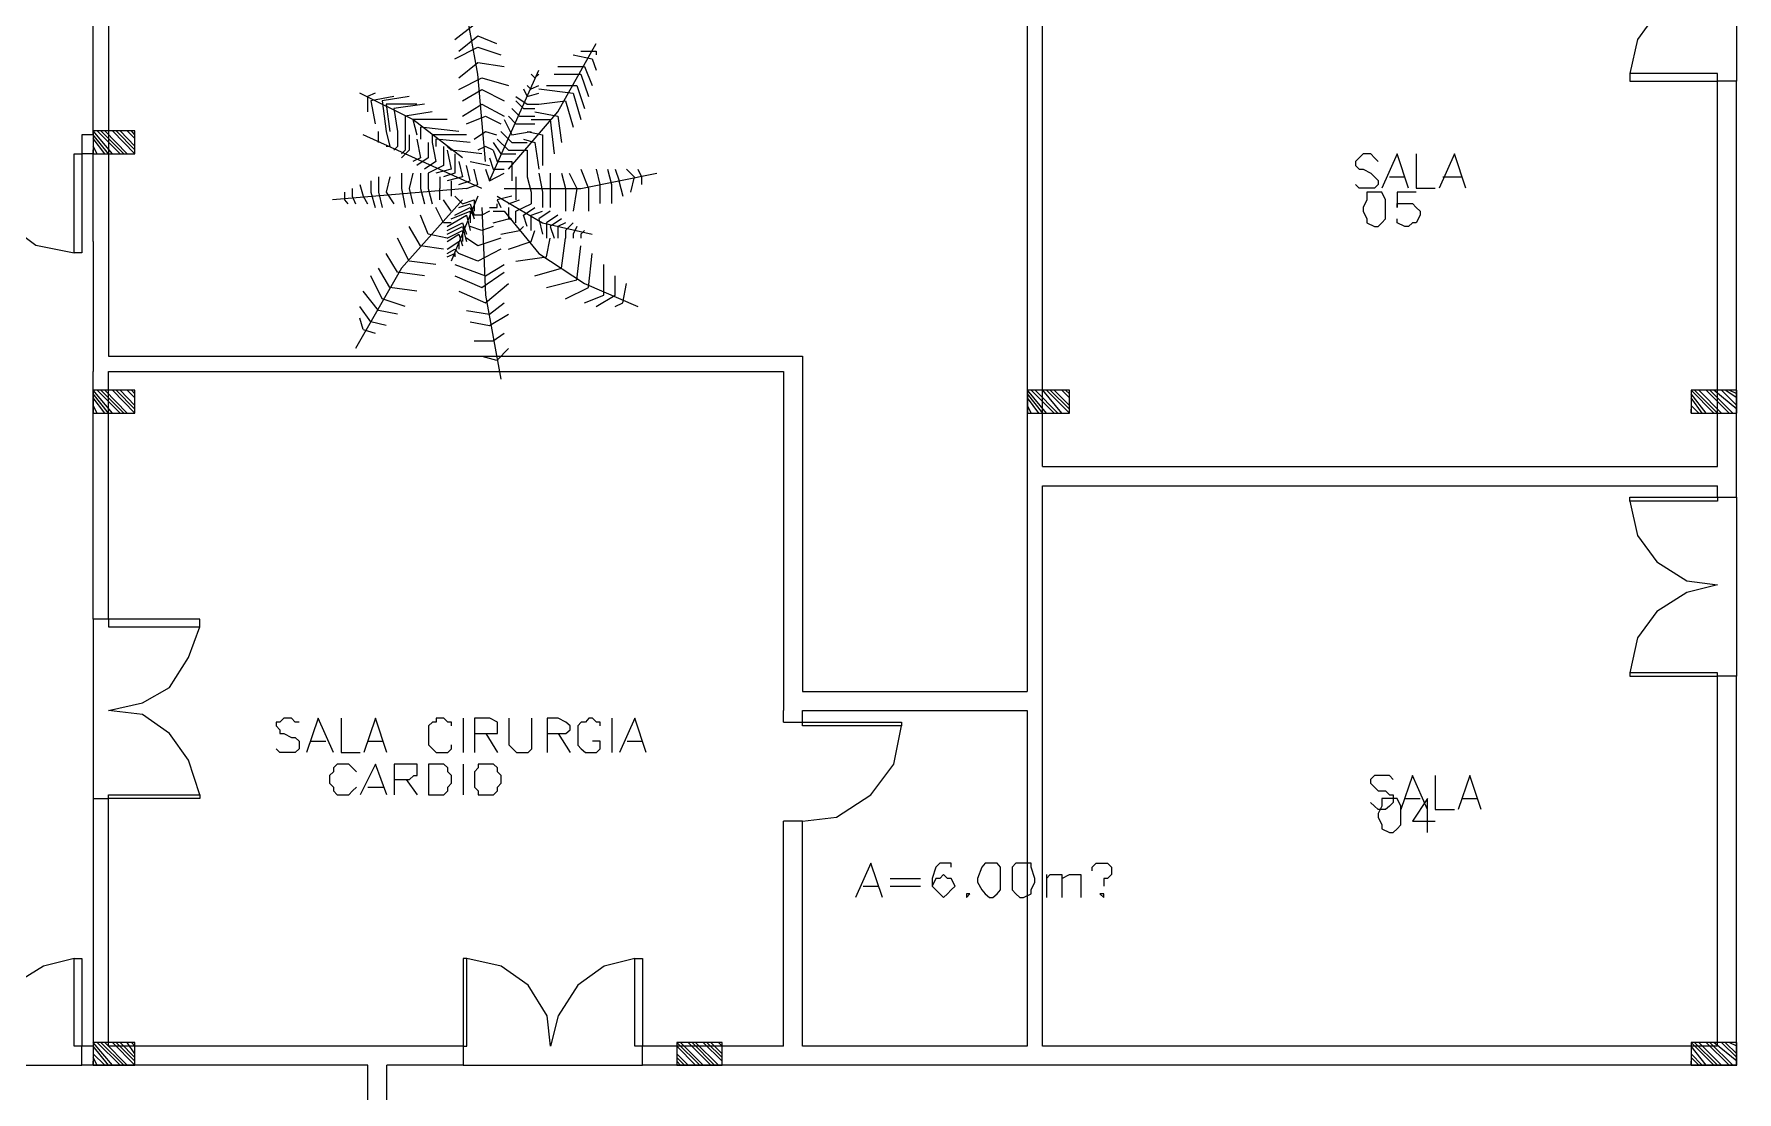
# Model space of a CAD drawing. Header units: millimetres. Extents: x -369 to -70, y -1414 to -1185.
# Drawn here: x -255.47 to -240.36, y -1296.59 to -1287.2 of the extents above; entities that cross this region are included whole.
import ezdxf

# ---------------------------------------------------------------- set-up
doc = ezdxf.new("R2010")
doc.units = ezdxf.units.MM
doc.header["$MEASUREMENT"] = 0
for name, color, linetype in [('10', 10, 'Continuous'), ('12', 12, 'Continuous'), ('2', 2, 'Continuous'), ('50', 50, 'Continuous'), ('64', 64, 'Continuous'), ('8', 8, 'Continuous')]:
    doc.layers.add(name, color=color, linetype=linetype)

msp = doc.modelspace()

# ---------------------------------------------------------------- linework, layer by layer
at = {"layer": '10'}
for points in [[(-246.656, -1293.033), (-246.656, -1270.33)], [(-254.812, -1285.217), (-254.812, -1290.056)], [(-254.948, -1288.094), (-254.948, -1285.928)], [(-246.524, -1291.035), (-246.524, -1285.896)], [(-240.533, -1291.035), (-240.533, -1287.618)], [(-240.365, -1287.618), (-240.533, -1287.618)], [(-240.365, -1291.307), (-240.365, -1287.618)], [(-255.048, -1288.094), (-255.048, -1288.262)], [(-254.948, -1288.094), (-255.048, -1288.094)], [(-254.948, -1289.041), (-254.948, -1288.262), (-254.948, -1288.262), (-255.048, -1288.262)], [(-254.948, -1289.041), (-254.948, -1290.192)], [(-254.812, -1290.056), (-248.654, -1290.056)], [(-248.654, -1290.056), (-248.654, -1293.033)], [(-254.948, -1292.39), (-254.948, -1290.192)], [(-254.812, -1290.192), (-248.822, -1290.192)], [(-254.812, -1292.39), (-254.812, -1290.192)], [(-248.822, -1290.192), (-248.822, -1293.201)], [(-246.524, -1291.035), (-240.533, -1291.035)], [(-246.524, -1291.207), (-240.533, -1291.207)], [(-246.524, -1296.179), (-246.524, -1291.207)], [(-240.533, -1291.307), (-240.533, -1291.207)], [(-240.533, -1291.307), (-240.365, -1291.307)], [(-254.812, -1292.39), (-254.948, -1292.39)], [(-240.533, -1296.179), (-240.533, -1292.898)], [(-240.365, -1292.898), (-240.533, -1292.898)], [(-240.365, -1296.35), (-240.365, -1292.898)], [(-248.654, -1293.033), (-246.66, -1293.033)], [(-248.822, -1293.305), (-248.822, -1293.201)], [(-248.654, -1293.305), (-248.654, -1293.201)], [(-248.654, -1293.201), (-246.66, -1293.201)], [(-246.66, -1293.201), (-246.66, -1296.179), (-246.66, -1296.179), (-248.654, -1296.179), (-248.654, -1296.179), (-248.654, -1294.184)], [(-248.822, -1293.305), (-248.654, -1293.305)], [(-254.948, -1293.981), (-254.948, -1296.179), (-254.948, -1296.179), (-255.048, -1296.179)], [(-254.948, -1293.981), (-254.812, -1293.981)], [(-254.812, -1296.179), (-254.812, -1293.981)], [(-248.654, -1294.184), (-248.822, -1294.184)], [(-248.822, -1296.179), (-248.822, -1294.184)], [(-255.048, -1296.35), (-255.048, -1296.179)], [(-251.663, -1296.179), (-254.812, -1296.179)], [(-251.663, -1296.179), (-251.663, -1296.35)], [(-248.822, -1296.179), (-250.077, -1296.179)], [(-250.073, -1296.35), (-250.073, -1296.179)], [(-240.533, -1296.179), (-246.524, -1296.179)], [(-252.51, -1296.35), (-255.048, -1296.35)], [(-252.51, -1297.062), (-252.51, -1296.35)], [(-252.342, -1297.062), (-252.342, -1296.35)], [(-251.663, -1296.35), (-252.342, -1296.35)], [(-246.656, -1296.35), (-250.077, -1296.35)], [(-240.365, -1296.35), (-246.66, -1296.35)]]:
    msp.add_lwpolyline(points, dxfattribs=at)
at = {"layer": '12'}
for points in [[(-254.776, -1288.262), (-254.948, -1288.058)], [(-254.576, -1288.262), (-254.576, -1288.058), (-254.948, -1288.058), (-254.948, -1288.262), (-254.576, -1288.262)], [(-254.812, -1288.262), (-254.948, -1288.094)], [(-254.844, -1288.262), (-254.948, -1288.126)], [(-254.708, -1288.262), (-254.912, -1288.058)], [(-254.676, -1288.262), (-254.88, -1288.058)], [(-254.644, -1288.262), (-254.844, -1288.058)], [(-254.576, -1288.262), (-254.776, -1288.058)], [(-254.576, -1288.226), (-254.744, -1288.058)], [(-254.576, -1288.194), (-254.708, -1288.058)], [(-254.576, -1288.126), (-254.644, -1288.058)], [(-254.576, -1288.094), (-254.608, -1288.058)], [(-254.912, -1288.262), (-254.948, -1288.194)], [(-254.948, -1288.262), (-254.948, -1288.226)], [(-254.776, -1290.564), (-254.948, -1290.36)], [(-254.576, -1290.564), (-254.576, -1290.36), (-254.948, -1290.36), (-254.948, -1290.564), (-254.576, -1290.564)], [(-254.812, -1290.564), (-254.948, -1290.392)], [(-254.708, -1290.564), (-254.912, -1290.36)], [(-254.676, -1290.564), (-254.88, -1290.36)], [(-254.644, -1290.564), (-254.844, -1290.36)], [(-254.576, -1290.564), (-254.776, -1290.36)], [(-254.576, -1290.528), (-254.744, -1290.36)], [(-254.576, -1290.496), (-254.708, -1290.36)], [(-254.576, -1290.428), (-254.644, -1290.36)], [(-254.576, -1290.392), (-254.608, -1290.36)], [(-246.488, -1290.564), (-246.656, -1290.36)], [(-246.284, -1290.564), (-246.284, -1290.36), (-246.656, -1290.36), (-246.656, -1290.564), (-246.284, -1290.564)], [(-246.52, -1290.564), (-246.656, -1290.392)], [(-246.42, -1290.564), (-246.624, -1290.36)], [(-246.388, -1290.564), (-246.588, -1290.36)], [(-246.352, -1290.564), (-246.52, -1290.36)], [(-246.284, -1290.564), (-246.488, -1290.36)], [(-246.284, -1290.528), (-246.456, -1290.36)], [(-246.284, -1290.496), (-246.42, -1290.36)], [(-246.284, -1290.428), (-246.352, -1290.36)], [(-246.284, -1290.392), (-246.32, -1290.36)], [(-240.565, -1290.564), (-240.769, -1290.36)], [(-240.361, -1290.564), (-240.361, -1290.36), (-240.769, -1290.36), (-240.769, -1290.564), (-240.361, -1290.564)], [(-240.633, -1290.564), (-240.769, -1290.392)], [(-240.533, -1290.564), (-240.737, -1290.36)], [(-240.497, -1290.564), (-240.701, -1290.36)], [(-240.429, -1290.564), (-240.633, -1290.36)], [(-240.397, -1290.564), (-240.601, -1290.36)], [(-240.361, -1290.528), (-240.565, -1290.36)], [(-240.361, -1290.496), (-240.497, -1290.36)], [(-240.361, -1290.428), (-240.465, -1290.36)], [(-240.361, -1290.392), (-240.429, -1290.36)], [(-254.844, -1290.564), (-254.948, -1290.428)], [(-254.912, -1290.564), (-254.948, -1290.496)], [(-254.948, -1290.564), (-254.948, -1290.528)], [(-246.556, -1290.564), (-246.656, -1290.428)], [(-246.624, -1290.564), (-246.656, -1290.496)], [(-246.656, -1290.564), (-246.656, -1290.528)], [(-240.669, -1290.564), (-240.769, -1290.428)], [(-240.701, -1290.564), (-240.769, -1290.496)], [(-240.769, -1290.564), (-240.769, -1290.528)], [(-254.776, -1296.35), (-254.948, -1296.147)], [(-254.576, -1296.35), (-254.576, -1296.147), (-254.948, -1296.147), (-254.948, -1296.35), (-254.576, -1296.35)], [(-254.708, -1296.35), (-254.912, -1296.147)], [(-254.676, -1296.35), (-254.88, -1296.147)], [(-254.644, -1296.35), (-254.844, -1296.147)], [(-254.576, -1296.35), (-254.776, -1296.147)], [(-254.576, -1296.314), (-254.744, -1296.147)], [(-254.576, -1296.282), (-254.708, -1296.147)], [(-254.576, -1296.247), (-254.644, -1296.147)], [(-254.576, -1296.179), (-254.608, -1296.147)], [(-249.565, -1296.35), (-249.769, -1296.147)], [(-249.365, -1296.35), (-249.365, -1296.147), (-249.769, -1296.147), (-249.769, -1296.35), (-249.365, -1296.35)], [(-249.533, -1296.35), (-249.737, -1296.147)], [(-249.465, -1296.35), (-249.669, -1296.147)], [(-249.433, -1296.35), (-249.633, -1296.147)], [(-249.397, -1296.35), (-249.601, -1296.147)], [(-249.365, -1296.314), (-249.533, -1296.147)], [(-249.365, -1296.282), (-249.501, -1296.147)], [(-249.365, -1296.247), (-249.465, -1296.147)], [(-249.365, -1296.179), (-249.397, -1296.147)], [(-240.565, -1296.35), (-240.769, -1296.147)], [(-240.361, -1296.35), (-240.361, -1296.147), (-240.769, -1296.147), (-240.769, -1296.35), (-240.361, -1296.35)], [(-240.533, -1296.35), (-240.737, -1296.147)], [(-240.497, -1296.35), (-240.701, -1296.147)], [(-240.429, -1296.35), (-240.633, -1296.147)], [(-240.397, -1296.35), (-240.601, -1296.147)], [(-240.361, -1296.314), (-240.565, -1296.147)], [(-240.361, -1296.282), (-240.497, -1296.147)], [(-240.361, -1296.247), (-240.465, -1296.147)], [(-240.361, -1296.179), (-240.429, -1296.147)], [(-254.812, -1296.35), (-254.948, -1296.179)], [(-254.844, -1296.35), (-254.948, -1296.247)], [(-254.912, -1296.35), (-254.948, -1296.282)], [(-249.601, -1296.35), (-249.769, -1296.179)], [(-249.669, -1296.35), (-249.769, -1296.247)], [(-249.701, -1296.35), (-249.769, -1296.282)], [(-240.633, -1296.35), (-240.769, -1296.179)], [(-240.669, -1296.35), (-240.769, -1296.247)], [(-240.701, -1296.35), (-240.769, -1296.282)], [(-254.948, -1296.35), (-254.948, -1296.314)], [(-249.737, -1296.35), (-249.769, -1296.314)], [(-240.769, -1296.35), (-240.769, -1296.314)]]:
    msp.add_lwpolyline(points, dxfattribs=at)
at = {"layer": '2'}
for points in [[(-240.365, -1285.996), (-240.365, -1287.618)], [(-240.533, -1286.807), (-240.805, -1286.875), (-241.073, -1287.011), (-241.245, -1287.247), (-241.313, -1287.55)], [(-255.963, -1288.262), (-255.895, -1288.565), (-255.727, -1288.869), (-255.456, -1289.073), (-255.116, -1289.141)], [(-240.365, -1291.307), (-240.365, -1292.898)], [(-241.313, -1291.343), (-241.245, -1291.647), (-241.073, -1291.882), (-240.805, -1292.05), (-240.533, -1292.086)], [(-240.533, -1292.086), (-240.805, -1292.154), (-241.073, -1292.322), (-241.245, -1292.558), (-241.313, -1292.866)], [(-254.948, -1292.39), (-254.948, -1293.981)], [(-254.812, -1293.201), (-254.509, -1293.133), (-254.269, -1292.997), (-254.101, -1292.73), (-254.001, -1292.458)], [(-254.001, -1293.949), (-254.101, -1293.641), (-254.269, -1293.405), (-254.509, -1293.237), (-254.812, -1293.201)], [(-248.654, -1294.184), (-248.35, -1294.148), (-248.046, -1293.949), (-247.843, -1293.677), (-247.775, -1293.337)], [(-255.116, -1295.403), (-255.388, -1295.471), (-255.659, -1295.639), (-255.791, -1295.911), (-255.859, -1296.179)], [(-250.888, -1296.179), (-250.92, -1295.911), (-251.088, -1295.639), (-251.327, -1295.471), (-251.631, -1295.403)], [(-250.14, -1295.403), (-250.412, -1295.471), (-250.648, -1295.639), (-250.82, -1295.911), (-250.888, -1296.179)], [(-256.675, -1296.35), (-255.048, -1296.35)], [(-251.663, -1296.35), (-250.073, -1296.35)]]:
    msp.add_lwpolyline(points, dxfattribs=at)
at = {"layer": '50'}
for points in [[(-243.546, -1288.33), (-243.578, -1288.298), (-243.61, -1288.262), (-243.678, -1288.262), (-243.714, -1288.298), (-243.746, -1288.33), (-243.746, -1288.366), (-243.714, -1288.398), (-243.678, -1288.398), (-243.61, -1288.434), (-243.578, -1288.466), (-243.546, -1288.498), (-243.546, -1288.534), (-243.578, -1288.565), (-243.61, -1288.565), (-243.678, -1288.565), (-243.714, -1288.565), (-243.746, -1288.534)], [(-243.275, -1288.565), (-243.375, -1288.262), (-243.375, -1288.262), (-243.511, -1288.565)], [(-243.207, -1288.262), (-243.207, -1288.565), (-243.039, -1288.565)], [(-242.767, -1288.565), (-242.867, -1288.262), (-242.867, -1288.262), (-243.003, -1288.565)], [(-243.578, -1288.601), (-243.646, -1288.601), (-243.646, -1288.669), (-243.678, -1288.737), (-243.678, -1288.769), (-243.646, -1288.837), (-243.646, -1288.873), (-243.578, -1288.905), (-243.546, -1288.905), (-243.511, -1288.873), (-243.479, -1288.837), (-243.479, -1288.769), (-243.479, -1288.737), (-243.479, -1288.669), (-243.511, -1288.601), (-243.546, -1288.601), (-243.578, -1288.601)], [(-243.443, -1288.466), (-243.307, -1288.466)], [(-243.207, -1288.601), (-243.375, -1288.601), (-243.375, -1288.737), (-243.375, -1288.701), (-243.307, -1288.701), (-243.275, -1288.701), (-243.239, -1288.701), (-243.207, -1288.737), (-243.171, -1288.769), (-243.171, -1288.805), (-243.207, -1288.873), (-243.239, -1288.873), (-243.275, -1288.905), (-243.307, -1288.905), (-243.375, -1288.873), (-243.375, -1288.837)], [(-242.971, -1288.466), (-242.799, -1288.466)], [(-253.118, -1293.305), (-253.154, -1293.305), (-253.186, -1293.269), (-253.254, -1293.269), (-253.29, -1293.305), (-253.322, -1293.305), (-253.322, -1293.337), (-253.29, -1293.373), (-253.29, -1293.405), (-253.254, -1293.405), (-253.186, -1293.441), (-253.154, -1293.441), (-253.118, -1293.473), (-253.118, -1293.505), (-253.118, -1293.541), (-253.154, -1293.573), (-253.186, -1293.573), (-253.254, -1293.573), (-253.29, -1293.573), (-253.322, -1293.541)], [(-252.814, -1293.573), (-252.95, -1293.269), (-252.95, -1293.269), (-253.054, -1293.573)], [(-252.746, -1293.269), (-252.746, -1293.573), (-252.578, -1293.573)], [(-252.342, -1293.573), (-252.442, -1293.269), (-252.442, -1293.269), (-252.546, -1293.573)], [(-251.767, -1293.337), (-251.767, -1293.305), (-251.799, -1293.305), (-251.835, -1293.269), (-251.903, -1293.269), (-251.903, -1293.305), (-251.935, -1293.305), (-251.971, -1293.337), (-251.971, -1293.405), (-251.971, -1293.473), (-251.971, -1293.505), (-251.935, -1293.541), (-251.903, -1293.573), (-251.835, -1293.573), (-251.799, -1293.573), (-251.767, -1293.541), (-251.767, -1293.505)], [(-251.663, -1293.269), (-251.663, -1293.573)], [(-251.563, -1293.405), (-251.427, -1293.405), (-251.359, -1293.405), (-251.359, -1293.373), (-251.359, -1293.337), (-251.359, -1293.305), (-251.427, -1293.269), (-251.563, -1293.269), (-251.563, -1293.269), (-251.563, -1293.573)], [(-251.259, -1293.269), (-251.259, -1293.505), (-251.224, -1293.541), (-251.192, -1293.573), (-251.156, -1293.573), (-251.124, -1293.573), (-251.088, -1293.573), (-251.056, -1293.541), (-251.056, -1293.505), (-251.056, -1293.269)], [(-250.92, -1293.405), (-250.82, -1293.405), (-250.752, -1293.405), (-250.716, -1293.373), (-250.716, -1293.337), (-250.752, -1293.305), (-250.82, -1293.269), (-250.92, -1293.269), (-250.92, -1293.269), (-250.92, -1293.573)], [(-250.448, -1293.337), (-250.448, -1293.305), (-250.48, -1293.305), (-250.516, -1293.269), (-250.548, -1293.269), (-250.58, -1293.305), (-250.616, -1293.305), (-250.648, -1293.337), (-250.648, -1293.405), (-250.648, -1293.473), (-250.648, -1293.509), (-250.616, -1293.541), (-250.58, -1293.573), (-250.548, -1293.573), (-250.516, -1293.573), (-250.48, -1293.573), (-250.448, -1293.541), (-250.448, -1293.509), (-250.448, -1293.473), (-250.448, -1293.473), (-250.516, -1293.473)], [(-250.344, -1293.269), (-250.344, -1293.573)], [(-250.041, -1293.573), (-250.14, -1293.269), (-250.14, -1293.269), (-250.276, -1293.573)], [(-251.463, -1293.405), (-251.359, -1293.573)], [(-250.82, -1293.405), (-250.716, -1293.573)], [(-253.018, -1293.473), (-252.882, -1293.473)], [(-252.51, -1293.473), (-252.374, -1293.473)], [(-250.208, -1293.473), (-250.073, -1293.473)], [(-252.61, -1293.745), (-252.646, -1293.709), (-252.678, -1293.677), (-252.714, -1293.677), (-252.746, -1293.677), (-252.782, -1293.677), (-252.814, -1293.709), (-252.814, -1293.745), (-252.85, -1293.777), (-252.85, -1293.845), (-252.814, -1293.881), (-252.814, -1293.913), (-252.782, -1293.949), (-252.746, -1293.949), (-252.714, -1293.949), (-252.678, -1293.949), (-252.646, -1293.913), (-252.61, -1293.881)], [(-252.342, -1293.949), (-252.442, -1293.677), (-252.442, -1293.677), (-252.578, -1293.949)], [(-252.275, -1293.813), (-252.139, -1293.813), (-252.103, -1293.777), (-252.071, -1293.777), (-252.071, -1293.745), (-252.071, -1293.709), (-252.071, -1293.677), (-252.103, -1293.677), (-252.139, -1293.677), (-252.275, -1293.677), (-252.275, -1293.677), (-252.275, -1293.949)], [(-251.971, -1293.677), (-251.971, -1293.949), (-251.971, -1293.949), (-251.867, -1293.949), (-251.835, -1293.949), (-251.799, -1293.913), (-251.799, -1293.881), (-251.767, -1293.845), (-251.767, -1293.777), (-251.799, -1293.745), (-251.799, -1293.709), (-251.835, -1293.677), (-251.867, -1293.677), (-251.971, -1293.677)], [(-251.663, -1293.677), (-251.663, -1293.949)], [(-251.495, -1293.677), (-251.531, -1293.677), (-251.531, -1293.709), (-251.563, -1293.745), (-251.563, -1293.777), (-251.563, -1293.845), (-251.563, -1293.881), (-251.531, -1293.913), (-251.531, -1293.949), (-251.495, -1293.949), (-251.427, -1293.949), (-251.395, -1293.949), (-251.359, -1293.913), (-251.359, -1293.881), (-251.327, -1293.845), (-251.327, -1293.777), (-251.359, -1293.745), (-251.359, -1293.709), (-251.395, -1293.677), (-251.427, -1293.677), (-251.495, -1293.677)], [(-252.51, -1293.881), (-252.374, -1293.881)], [(-252.171, -1293.813), (-252.071, -1293.949)], [(-243.411, -1293.813), (-243.443, -1293.777), (-243.479, -1293.777), (-243.546, -1293.777), (-243.578, -1293.777), (-243.614, -1293.813), (-243.614, -1293.845), (-243.578, -1293.881), (-243.546, -1293.913), (-243.479, -1293.913), (-243.443, -1293.949), (-243.411, -1293.949), (-243.411, -1293.981), (-243.411, -1294.017), (-243.443, -1294.049), (-243.479, -1294.08), (-243.546, -1294.08), (-243.578, -1294.049), (-243.614, -1294.017)], [(-243.107, -1294.08), (-243.239, -1293.777), (-243.239, -1293.777), (-243.343, -1294.08)], [(-243.039, -1293.777), (-243.039, -1294.08), (-242.867, -1294.08)], [(-242.631, -1294.08), (-242.731, -1293.777), (-242.731, -1293.777), (-242.835, -1294.08)], [(-243.443, -1293.981), (-243.511, -1293.981), (-243.511, -1294.049), (-243.546, -1294.116), (-243.546, -1294.148), (-243.511, -1294.216), (-243.511, -1294.252), (-243.443, -1294.284), (-243.411, -1294.284), (-243.375, -1294.252), (-243.343, -1294.216), (-243.343, -1294.148), (-243.343, -1294.116), (-243.343, -1294.049), (-243.375, -1293.981), (-243.411, -1293.981), (-243.443, -1293.981)], [(-243.307, -1293.981), (-243.171, -1293.981)], [(-243.107, -1294.284), (-243.107, -1293.981), (-243.107, -1293.981), (-243.239, -1294.184), (-243.039, -1294.184)], [(-242.799, -1293.981), (-242.663, -1293.981)], [(-247.942, -1294.86), (-248.046, -1294.556), (-248.046, -1294.556), (-248.182, -1294.86)], [(-247.335, -1294.592), (-247.335, -1294.556), (-247.367, -1294.556), (-247.403, -1294.556), (-247.435, -1294.556), (-247.471, -1294.592), (-247.503, -1294.692), (-247.503, -1294.76), (-247.471, -1294.792), (-247.435, -1294.828), (-247.403, -1294.86), (-247.367, -1294.828), (-247.335, -1294.792), (-247.299, -1294.76), (-247.335, -1294.692), (-247.367, -1294.692), (-247.403, -1294.656), (-247.435, -1294.692), (-247.471, -1294.692), (-247.503, -1294.76)], [(-246.995, -1294.556), (-247.031, -1294.556), (-247.063, -1294.592), (-247.099, -1294.692), (-247.099, -1294.724), (-247.063, -1294.792), (-247.031, -1294.828), (-246.995, -1294.86), (-246.963, -1294.86), (-246.927, -1294.828), (-246.895, -1294.792), (-246.895, -1294.724), (-246.895, -1294.692), (-246.895, -1294.592), (-246.927, -1294.556), (-246.963, -1294.556), (-246.995, -1294.556)], [(-246.724, -1294.556), (-246.76, -1294.556), (-246.792, -1294.592), (-246.792, -1294.692), (-246.792, -1294.724), (-246.792, -1294.792), (-246.76, -1294.828), (-246.724, -1294.86), (-246.692, -1294.86), (-246.624, -1294.828), (-246.624, -1294.792), (-246.592, -1294.724), (-246.592, -1294.692), (-246.624, -1294.592), (-246.624, -1294.556), (-246.692, -1294.556), (-246.724, -1294.556)], [(-246.084, -1294.624), (-246.084, -1294.592), (-246.048, -1294.556), (-246.016, -1294.556), (-245.98, -1294.556), (-245.948, -1294.556), (-245.912, -1294.592), (-245.912, -1294.624), (-245.912, -1294.656), (-245.948, -1294.692), (-245.98, -1294.692), (-245.98, -1294.76)], [(-248.114, -1294.76), (-247.978, -1294.76)], [(-247.875, -1294.692), (-247.607, -1294.692)], [(-247.875, -1294.76), (-247.607, -1294.76)], [(-246.488, -1294.656), (-246.488, -1294.86)], [(-246.488, -1294.692), (-246.456, -1294.656), (-246.42, -1294.656), (-246.388, -1294.656), (-246.352, -1294.656), (-246.352, -1294.692), (-246.352, -1294.86)], [(-246.352, -1294.692), (-246.284, -1294.656), (-246.252, -1294.656), (-246.216, -1294.656), (-246.184, -1294.656), (-246.184, -1294.692), (-246.184, -1294.86)], [(-247.199, -1294.828), (-247.199, -1294.828), (-247.199, -1294.86), (-247.167, -1294.828), (-247.199, -1294.828)], [(-245.98, -1294.828), (-246.016, -1294.828), (-245.98, -1294.86), (-245.98, -1294.828)]]:
    msp.add_lwpolyline(points, dxfattribs=at)
at = {"layer": '64'}
for points in [[(-251.467, -1288.33), (-251.535, -1287.554), (-251.671, -1286.807)], [(-251.739, -1287.247), (-251.567, -1287.115)], [(-251.703, -1287.351), (-251.535, -1287.215)], [(-251.535, -1287.215), (-251.367, -1287.283)], [(-251.739, -1287.419), (-251.535, -1287.315)], [(-251.535, -1287.315), (-251.331, -1287.383)], [(-251.263, -1288.398), (-250.824, -1287.89), (-250.484, -1287.283)], [(-250.688, -1287.383), (-250.52, -1287.419)], [(-250.62, -1287.351), (-250.484, -1287.351)], [(-250.484, -1287.351), (-250.484, -1287.383)], [(-251.703, -1287.586), (-251.535, -1287.451)], [(-251.535, -1287.451), (-251.299, -1287.486)], [(-251.431, -1288.502), (-250.992, -1287.518)], [(-250.824, -1287.486), (-250.588, -1287.486)], [(-250.588, -1287.486), (-250.52, -1287.654)], [(-250.52, -1287.419), (-250.484, -1287.518)], [(-251.703, -1287.69), (-251.499, -1287.586)], [(-251.671, -1287.79), (-251.499, -1287.69)], [(-251.499, -1287.586), (-251.263, -1287.654)], [(-251.499, -1287.69), (-251.299, -1287.79)], [(-251.128, -1287.686), (-251.096, -1287.754)], [(-251.096, -1287.654), (-251.06, -1287.69)], [(-251.06, -1287.554), (-251.028, -1287.586)], [(-251.06, -1287.686), (-250.992, -1287.654)], [(-251.028, -1287.586), (-250.992, -1287.554)], [(-250.992, -1287.686), (-250.688, -1287.722)], [(-250.924, -1287.654), (-250.656, -1287.654)], [(-250.856, -1287.554), (-250.62, -1287.554)], [(-250.656, -1287.654), (-250.588, -1287.858)], [(-250.62, -1287.554), (-250.552, -1287.754)], [(-251.671, -1288.298), (-252.111, -1287.958), (-252.582, -1287.722)], [(-252.446, -1287.722), (-252.514, -1287.754), (-252.514, -1287.754), (-252.514, -1287.89)], [(-252.279, -1287.754), (-252.482, -1287.79)], [(-252.482, -1287.79), (-252.446, -1287.994)], [(-252.143, -1287.754), (-252.382, -1287.79)], [(-252.382, -1287.79), (-252.346, -1288.062)], [(-252.346, -1287.822), (-252.315, -1288.062)], [(-252.075, -1287.822), (-252.346, -1287.822)], [(-252.007, -1287.822), (-252.279, -1287.858), (-252.279, -1287.858), (-252.247, -1288.062)], [(-251.671, -1287.926), (-251.499, -1287.822)], [(-251.499, -1287.822), (-251.299, -1287.926)], [(-251.196, -1287.754), (-251.096, -1287.822)], [(-251.196, -1287.79), (-251.128, -1287.858)], [(-251.096, -1287.754), (-250.992, -1287.722)], [(-251.096, -1287.822), (-250.992, -1287.822)], [(-250.992, -1287.822), (-250.756, -1287.79)], [(-250.756, -1287.79), (-250.688, -1288.026)], [(-250.688, -1287.722), (-250.62, -1287.958)], [(-251.939, -1287.89), (-252.179, -1287.926), (-252.179, -1287.926), (-252.179, -1288.094)], [(-252.111, -1287.958), (-252.075, -1288.094)], [(-251.807, -1287.958), (-252.111, -1287.958)], [(-251.635, -1287.994), (-251.467, -1287.926)], [(-251.467, -1287.926), (-251.331, -1287.994)], [(-251.299, -1287.958), (-251.232, -1288.094)], [(-251.263, -1287.926), (-251.196, -1287.994)], [(-251.232, -1287.858), (-251.164, -1287.926)], [(-251.196, -1287.994), (-251.028, -1287.994)], [(-251.164, -1287.926), (-251.028, -1287.926)], [(-251.128, -1287.858), (-251.028, -1287.858)], [(-251.06, -1287.958), (-250.892, -1287.958)], [(-251.028, -1287.89), (-250.824, -1287.926)], [(-250.892, -1287.958), (-250.856, -1288.262)], [(-250.824, -1287.926), (-250.792, -1288.162)], [(-251.499, -1288.569), (-252.55, -1288.094)], [(-252.414, -1288.162), (-252.414, -1288.162), (-252.414, -1288.162), (-252.414, -1288.062)], [(-252.346, -1288.062), (-252.315, -1288.198), (-252.315, -1288.198), (-252.346, -1288.198)], [(-252.247, -1288.062), (-252.247, -1288.198)], [(-252.179, -1288.094), (-252.179, -1288.23)], [(-252.143, -1288.094), (-252.143, -1288.23)], [(-252.075, -1288.13), (-252.043, -1288.298)], [(-252.043, -1288.026), (-252.043, -1288.13)], [(-251.703, -1288.062), (-252.043, -1288.026)], [(-251.939, -1288.094), (-251.939, -1288.162)], [(-251.635, -1288.094), (-251.939, -1288.094)], [(-251.907, -1288.13), (-251.907, -1288.198)], [(-251.603, -1288.162), (-251.907, -1288.13)], [(-251.567, -1288.13), (-251.467, -1288.062)], [(-251.467, -1288.062), (-251.367, -1288.094)], [(-251.363, -1288.13), (-251.263, -1288.23)], [(-251.331, -1288.062), (-251.232, -1288.162)], [(-251.232, -1288.094), (-251.06, -1288.062)], [(-251.128, -1288.13), (-251.028, -1288.162)], [(-251.096, -1288.062), (-250.96, -1288.094)], [(-250.96, -1288.094), (-250.96, -1288.366)], [(-252.247, -1288.198), (-252.279, -1288.23)], [(-252.143, -1288.23), (-252.211, -1288.298)], [(-252.179, -1288.23), (-252.211, -1288.262)], [(-252.043, -1288.298), (-252.111, -1288.33)], [(-251.975, -1288.298), (-252.075, -1288.366)], [(-251.975, -1288.162), (-251.975, -1288.298)], [(-251.939, -1288.162), (-251.907, -1288.33)], [(-251.839, -1288.198), (-251.839, -1288.366)], [(-251.739, -1288.262), (-251.739, -1288.434), (-251.839, -1288.466)], [(-251.771, -1288.23), (-251.807, -1288.198)], [(-251.807, -1288.23), (-251.771, -1288.398)], [(-251.499, -1288.262), (-251.771, -1288.23)], [(-251.467, -1288.198), (-251.535, -1288.23)], [(-251.399, -1288.23), (-251.467, -1288.198)], [(-251.431, -1288.298), (-251.399, -1288.398)], [(-251.399, -1288.162), (-251.331, -1288.262)], [(-251.399, -1288.23), (-251.363, -1288.33)], [(-251.331, -1288.262), (-251.196, -1288.262)], [(-251.263, -1288.23), (-251.164, -1288.23)], [(-251.232, -1288.162), (-251.096, -1288.162)], [(-251.164, -1288.23), (-251.096, -1288.23)], [(-251.096, -1288.23), (-251.096, -1288.466)], [(-251.028, -1288.162), (-250.992, -1288.398)], [(-252.211, -1288.434), (-252.211, -1288.569)], [(-252.111, -1288.434), (-252.143, -1288.569)], [(-252.043, -1288.434), (-252.043, -1288.569)], [(-251.907, -1288.33), (-252.007, -1288.398)], [(-251.839, -1288.366), (-251.975, -1288.434)], [(-251.975, -1288.434), (-251.975, -1288.569), (-251.975, -1288.569), (-251.939, -1288.705)], [(-251.771, -1288.398), (-251.907, -1288.434)], [(-251.703, -1288.33), (-251.671, -1288.466), (-251.671, -1288.466), (-251.807, -1288.502)], [(-251.603, -1288.502), (-251.635, -1288.366)], [(-251.603, -1288.33), (-251.431, -1288.366)], [(-251.535, -1288.534), (-251.567, -1288.398)], [(-251.467, -1288.398), (-251.431, -1288.502), (-251.299, -1288.434)], [(-251.399, -1288.398), (-251.299, -1288.398)], [(-251.363, -1288.33), (-251.232, -1288.33)], [(-251.299, -1288.569), (-250.62, -1288.569), (-249.945, -1288.434)], [(-251.232, -1288.33), (-251.232, -1288.502)], [(-250.992, -1288.434), (-250.96, -1288.601)], [(-250.892, -1288.434), (-250.892, -1288.601)], [(-250.792, -1288.434), (-250.756, -1288.569), (-250.756, -1288.569), (-250.756, -1288.769)], [(-250.724, -1288.434), (-250.656, -1288.569), (-250.656, -1288.569), (-250.688, -1288.769)], [(-250.62, -1288.398), (-250.552, -1288.569), (-250.552, -1288.569), (-250.552, -1288.769)], [(-250.484, -1288.398), (-250.452, -1288.534)], [(-250.384, -1288.398), (-250.348, -1288.534), (-250.348, -1288.701)], [(-250.316, -1288.398), (-250.28, -1288.502)], [(-250.216, -1288.398), (-250.148, -1288.466), (-250.18, -1288.601)], [(-250.113, -1288.398), (-250.081, -1288.466), (-250.081, -1288.466), (-250.081, -1288.534)], [(-251.635, -1288.569), (-252.822, -1288.669)], [(-252.718, -1288.601), (-252.718, -1288.669), (-252.718, -1288.669), (-252.686, -1288.705)], [(-252.65, -1288.569), (-252.65, -1288.637), (-252.618, -1288.705)], [(-252.582, -1288.534), (-252.55, -1288.637)], [(-252.482, -1288.502), (-252.482, -1288.601)], [(-252.482, -1288.601), (-252.446, -1288.737)], [(-252.414, -1288.466), (-252.414, -1288.601)], [(-252.414, -1288.601), (-252.382, -1288.737)], [(-252.315, -1288.466), (-252.346, -1288.601)], [(-252.346, -1288.601), (-252.279, -1288.705)], [(-252.211, -1288.569), (-252.179, -1288.737)], [(-252.143, -1288.569), (-252.111, -1288.705)], [(-252.043, -1288.569), (-252.007, -1288.705)], [(-251.875, -1288.569), (-251.875, -1288.669)], [(-251.871, -1288.466), (-251.871, -1288.569)], [(-251.771, -1288.502), (-251.771, -1288.569)], [(-251.771, -1288.569), (-251.771, -1288.637)], [(-251.703, -1288.534), (-251.603, -1288.502)], [(-251.635, -1288.569), (-251.535, -1288.534)], [(-251.196, -1288.466), (-251.196, -1288.601)], [(-251.196, -1288.601), (-251.196, -1288.669)], [(-251.096, -1288.466), (-251.06, -1288.601)], [(-251.06, -1288.601), (-251.06, -1288.705)], [(-250.96, -1288.601), (-250.96, -1288.737)], [(-250.892, -1288.601), (-250.892, -1288.737)], [(-250.452, -1288.534), (-250.452, -1288.701)], [(-250.284, -1288.502), (-250.248, -1288.637)], [(-251.671, -1288.669), (-252.211, -1289.277), (-252.618, -1289.988)], [(-252.55, -1288.637), (-252.514, -1288.705)], [(-251.839, -1288.873), (-251.907, -1288.737)], [(-251.771, -1288.769), (-251.839, -1288.669)], [(-251.535, -1288.637), (-251.771, -1289.213)], [(-251.739, -1288.637), (-251.671, -1288.705)], [(-251.739, -1288.805), (-251.603, -1288.737)], [(-251.703, -1288.737), (-251.603, -1288.705)], [(-251.671, -1288.705), (-251.567, -1288.669)], [(-251.603, -1288.705), (-251.567, -1288.805)], [(-251.603, -1288.737), (-251.567, -1288.837)], [(-251.567, -1288.669), (-251.567, -1288.769)], [(-251.499, -1288.737), (-251.467, -1289.517), (-251.331, -1290.26)], [(-251.431, -1288.737), (-251.363, -1288.737), (-251.363, -1288.737), (-251.363, -1288.705)], [(-251.232, -1288.637), (-251.363, -1288.669)], [(-251.363, -1288.637), (-250.96, -1288.873), (-250.52, -1288.973)], [(-251.363, -1288.669), (-251.331, -1288.737)], [(-251.263, -1288.705), (-251.164, -1288.669)], [(-251.263, -1288.737), (-251.263, -1288.837), (-251.232, -1288.837)], [(-251.196, -1288.769), (-251.06, -1288.705)], [(-251.128, -1288.805), (-251.028, -1288.737)], [(-252.043, -1289.077), (-252.143, -1288.905)], [(-251.975, -1288.973), (-252.043, -1288.805)], [(-251.771, -1288.873), (-251.839, -1288.873)], [(-251.807, -1288.905), (-251.635, -1288.805), (-251.635, -1288.805), (-251.603, -1288.941)], [(-251.807, -1288.941), (-251.671, -1288.873), (-251.671, -1288.873), (-251.635, -1288.973)], [(-251.807, -1288.973), (-251.671, -1288.905)], [(-251.771, -1288.837), (-251.603, -1288.769)], [(-251.671, -1288.905), (-251.635, -1289.041)], [(-251.603, -1288.769), (-251.603, -1288.873)], [(-251.499, -1288.941), (-251.603, -1288.905)], [(-251.499, -1288.805), (-251.567, -1288.805)], [(-251.431, -1288.769), (-251.499, -1288.805)], [(-251.399, -1288.905), (-251.499, -1288.941)], [(-251.399, -1288.769), (-251.331, -1288.769)], [(-251.399, -1288.873), (-251.263, -1288.837)], [(-251.331, -1288.769), (-251.299, -1288.769)], [(-251.331, -1288.973), (-251.164, -1288.941), (-251.164, -1288.941), (-251.128, -1288.905)], [(-251.299, -1288.769), (-250.992, -1289.145), (-250.588, -1289.413), (-250.113, -1289.617)], [(-251.196, -1288.873), (-251.196, -1288.769)], [(-251.096, -1288.905), (-251.128, -1288.805)], [(-251.06, -1288.805), (-250.96, -1288.769)], [(-251.06, -1288.941), (-251.06, -1288.805)], [(-250.892, -1288.769), (-250.992, -1288.837)], [(-250.992, -1288.837), (-250.96, -1288.973)], [(-250.824, -1288.805), (-250.924, -1288.873)], [(-250.924, -1288.873), (-250.924, -1289.009)], [(-250.792, -1288.837), (-250.892, -1288.905)], [(-250.892, -1288.905), (-250.856, -1289.009)], [(-250.756, -1288.873), (-250.824, -1288.905), (-250.824, -1288.905), (-250.824, -1289.009)], [(-250.688, -1288.873), (-250.756, -1288.941), (-250.756, -1289.009)], [(-250.656, -1288.905), (-250.688, -1288.973)], [(-252.143, -1289.213), (-252.247, -1289.009)], [(-251.807, -1289.009), (-251.975, -1288.973)], [(-251.807, -1289.009), (-251.671, -1288.941)], [(-251.807, -1289.041), (-251.703, -1288.973)], [(-251.807, -1289.109), (-251.703, -1289.041)], [(-251.703, -1288.973), (-251.671, -1289.077)], [(-251.703, -1289.041), (-251.703, -1289.109)], [(-251.671, -1288.941), (-251.671, -1289.041)], [(-251.535, -1289.077), (-251.635, -1289.009)], [(-251.331, -1289.009), (-251.535, -1289.077)], [(-251.263, -1289.109), (-251.06, -1289.041)], [(-251.06, -1289.041), (-251.028, -1288.941)], [(-250.924, -1289.177), (-250.892, -1289.009)], [(-250.792, -1289.277), (-250.756, -1289.009)], [(-250.688, -1288.973), (-250.688, -1289.009)], [(-250.588, -1288.941), (-250.62, -1288.973), (-250.62, -1288.973), (-250.62, -1289.009)], [(-252.247, -1289.313), (-252.346, -1289.145)], [(-251.839, -1289.109), (-252.043, -1289.077)], [(-251.807, -1289.145), (-251.739, -1289.109)], [(-251.807, -1289.177), (-251.739, -1289.145)], [(-251.739, -1289.109), (-251.703, -1289.145)], [(-251.739, -1289.145), (-251.739, -1289.177)], [(-251.535, -1289.213), (-251.703, -1289.145)], [(-251.331, -1289.109), (-251.535, -1289.213)], [(-251.196, -1289.213), (-250.924, -1289.177)], [(-250.656, -1289.381), (-250.62, -1289.077)], [(-250.552, -1289.449), (-250.52, -1289.145)], [(-252.382, -1289.549), (-252.482, -1289.345)], [(-252.315, -1289.449), (-252.414, -1289.277)], [(-252.007, -1289.345), (-252.247, -1289.313)], [(-251.907, -1289.245), (-252.143, -1289.213)], [(-251.739, -1289.245), (-251.467, -1289.345)], [(-251.739, -1289.345), (-251.499, -1289.449)], [(-251.499, -1289.449), (-251.299, -1289.313)], [(-251.467, -1289.345), (-251.299, -1289.245)], [(-251.028, -1289.345), (-250.792, -1289.277)], [(-250.416, -1289.517), (-250.416, -1289.245)], [(-250.316, -1289.517), (-250.316, -1289.345)], [(-252.414, -1289.653), (-252.55, -1289.481)], [(-252.075, -1289.481), (-252.315, -1289.449)], [(-251.703, -1289.481), (-251.467, -1289.585)], [(-251.467, -1289.585), (-251.263, -1289.413)], [(-250.924, -1289.449), (-250.656, -1289.381)], [(-250.756, -1289.549), (-250.552, -1289.449)], [(-250.248, -1289.585), (-250.216, -1289.413)], [(-252.482, -1289.752), (-252.582, -1289.617)], [(-252.247, -1289.684), (-252.414, -1289.653)], [(-252.179, -1289.617), (-252.382, -1289.549)], [(-251.635, -1289.653), (-251.431, -1289.684)], [(-251.431, -1289.684), (-251.299, -1289.585)], [(-250.588, -1289.585), (-250.416, -1289.517)], [(-250.484, -1289.617), (-250.316, -1289.517)], [(-250.316, -1289.617), (-250.248, -1289.585)], [(-252.55, -1289.82), (-252.582, -1289.72)], [(-252.346, -1289.784), (-252.482, -1289.752)], [(-251.603, -1289.752), (-251.431, -1289.784)], [(-251.431, -1289.784), (-251.263, -1289.684)], [(-252.55, -1289.82), (-252.446, -1289.852)], [(-251.567, -1289.92), (-251.399, -1289.92)], [(-251.399, -1289.92), (-251.299, -1289.852)], [(-251.499, -1290.056), (-251.367, -1290.092)], [(-251.363, -1290.092), (-251.263, -1289.988)]]:
    msp.add_lwpolyline(points, dxfattribs=at)
at = {"layer": '8'}
for points in [[(-240.533, -1287.618), (-240.533, -1287.55), (-241.313, -1287.55), (-241.313, -1287.618), (-240.533, -1287.618)], [(-255.116, -1288.262), (-255.048, -1288.262), (-255.048, -1289.141), (-255.116, -1289.141), (-255.116, -1288.262)], [(-240.533, -1291.307), (-240.533, -1291.343), (-241.313, -1291.343), (-241.313, -1291.307), (-240.533, -1291.307)], [(-254.812, -1292.39), (-254.812, -1292.458), (-254.001, -1292.458), (-254.001, -1292.39), (-254.812, -1292.39)], [(-240.533, -1292.898), (-240.533, -1292.866), (-241.313, -1292.866), (-241.313, -1292.898), (-240.533, -1292.898)], [(-248.654, -1293.337), (-248.654, -1293.305), (-247.775, -1293.305), (-247.775, -1293.337), (-248.654, -1293.337)], [(-254.812, -1293.981), (-254.812, -1293.949), (-254.001, -1293.949), (-254.001, -1293.981), (-254.812, -1293.981)], [(-255.048, -1296.179), (-255.116, -1296.179), (-255.116, -1295.403), (-255.048, -1295.403), (-255.048, -1296.179)], [(-251.663, -1296.179), (-251.631, -1296.179), (-251.631, -1295.403), (-251.663, -1295.403), (-251.663, -1296.179)], [(-250.073, -1296.179), (-250.14, -1296.179), (-250.14, -1295.403), (-250.073, -1295.403), (-250.073, -1296.179)]]:
    msp.add_lwpolyline(points, dxfattribs=at)

doc.saveas('drawing.dxf')
